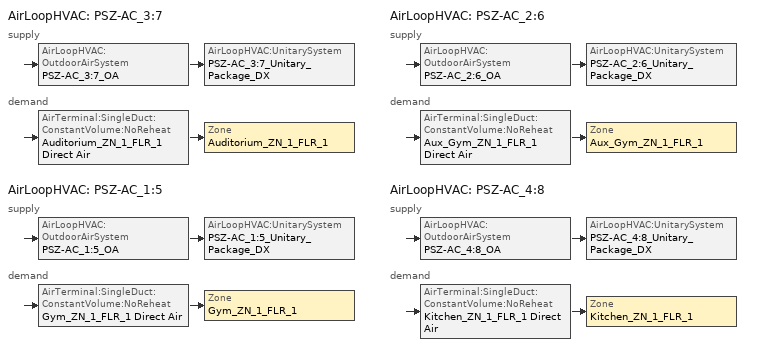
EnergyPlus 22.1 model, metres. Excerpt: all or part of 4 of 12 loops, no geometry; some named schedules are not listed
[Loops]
AirLoopHVAC 'PSZ-AC_3:7'
 supply: AirLoopHVAC:OutdoorAirSystem 'PSZ-AC_3:7_OA' > AirLoopHVAC:UnitarySystem 'PSZ-AC_3:7_Unitary_Package_DX'
 demand: AirTerminal:SingleDuct:ConstantVolume:NoReheat 'Auditorium_ZN_1_FLR_1 Direct Air' > Zone 'Auditorium_ZN_1_FLR_1'
AirLoopHVAC 'PSZ-AC_1:5'
 supply: AirLoopHVAC:OutdoorAirSystem 'PSZ-AC_1:5_OA' > AirLoopHVAC:UnitarySystem 'PSZ-AC_1:5_Unitary_Package_DX'
 demand: AirTerminal:SingleDuct:ConstantVolume:NoReheat 'Gym_ZN_1_FLR_1 Direct Air' > Zone 'Gym_ZN_1_FLR_1'
AirLoopHVAC 'PSZ-AC_2:6'
 supply: AirLoopHVAC:OutdoorAirSystem 'PSZ-AC_2:6_OA' > AirLoopHVAC:UnitarySystem 'PSZ-AC_2:6_Unitary_Package_DX'
 demand: AirTerminal:SingleDuct:ConstantVolume:NoReheat 'Aux_Gym_ZN_1_FLR_1 Direct Air' > Zone 'Aux_Gym_ZN_1_FLR_1'
AirLoopHVAC 'PSZ-AC_4:8'
 supply: AirLoopHVAC:OutdoorAirSystem 'PSZ-AC_4:8_OA' > AirLoopHVAC:UnitarySystem 'PSZ-AC_4:8_Unitary_Package_DX'
 demand: AirTerminal:SingleDuct:ConstantVolume:NoReheat 'Kitchen_ZN_1_FLR_1 Direct Air' > Zone 'Kitchen_ZN_1_FLR_1'
[Refrigeration:Case] Availability Schedule=ALWAYS_ON; Zone=Kitchen_ZN_1_FLR_1; Rated Ambient Temperature {C}=23.88; Rated Ambient Relative Humidity {percent}=55; Rated Total Cooling Capacity per Unit Length {W/m}=734; Case Length {m}=7.32; Latent Case Credit Curve Type=CaseTemperatureMethod; Standard Case Lighting Power per Unit Length {W/m}=33; Case Lighting Schedule=walkin_occ_lght_SCH_2; Fraction of Lighting Energy to Case=1; Case Anti-Sweat Heater Power per Unit Length {W/m}=0; Minimum Anti-Sweat Heater Power per Unit Length {W/m}=0; Anti-Sweat Heater Control Type=None; Humidity at Zero Anti-Sweat Heater Energy {percent}=0; Case Height {m}=0; Defrost Energy Correction Curve Type=None
Name | Rated Latent Heat Ratio | Rated Runtime Fraction | Case Operating Temperature {C} | Latent Case Credit Curve | Standard Case Fan Power per Unit Length {W/m} | Operating Case Fan Power per Unit Length {W/m} | Fraction of Anti-Sweat Heater Energy to Case | Case Defrost Power per Unit Length {W/m} | Case Defrost Type | Case Defrost Schedule | Case Defrost Drip-Down Schedule | Under Case HVAC Return Air Fraction | Refrigerated Case Restocking Schedule | Case Credit Fraction Schedule
Kitchen_ZN_1_FLR_1_Case:1_WALKINFREEZER | 0.1 | 0.4 | -23 | Kitchen_ZN_1_FLR_1_Case:1_WALKINFREEZERSingleShelfHorizontal_LatentEnergyMult | 19.5143 | 19.5143 | 0 | 410 | ELECTRIC | Kitchen_ZN_1_FLR_1_Case:1_WALKINFREEZER_CaseDefrost2aDaySched | Kitchen_ZN_1_FLR_1_Case:1_WALKINFREEZER_CaseDripDown2aDaySched | 0 | Kitchen_ZN_1_FLR_1_Case:1_WALKINFREEZER_WalkInStockingSched | Kitchen_ZN_1_FLR_1_Case:1_WALKINFREEZER_CaseCreditReduxSched
Kitchen_ZN_1_FLR_1_Case:2_SELFCONTAINEDDISPLAYCASE | 0.08 | 0.85 | 2 | Kitchen_ZN_1_FLR_1_Case:2_SELFCONTAINEDDISPLAYCASEMultiShelfVertical_LatentEnergyMult | 15.7143 | 15.7143 | 0.2 | 0 | NONE |  |  | 0.05 | Kitchen_ZN_1_FLR_1_Case:2_SELFCONTAINEDDISPLAYCASE_CaseStockingSched
[Refrigeration:CaseAndWalkInList]
Name | Case or WalkIn 1
RACK1CaseList | Kitchen_ZN_1_FLR_1_Case:1_WALKINFREEZER
RACK2CaseList | Kitchen_ZN_1_FLR_1_Case:2_SELFCONTAINEDDISPLAYCASE
[EnergyManagementSystem:Sensor]
Name | Output:Variable or Output:Meter Index Key | Output:Variable or Output:Meter
AUX_GYM_ZN_1_FLR_1_LSr | AUX_GYM_ZN_1_FLR_1 | Zone Lights Electricity Rate
AUX_GYM_ZN_1_FLR_1_OSr | AUX_GYM_ZN_1_FLR_1 | People Occupant Count
AUDITORIUM_ZN_1_FLR_1_LSr | AUDITORIUM_ZN_1_FLR_1 | Zone Lights Electricity Rate
AUDITORIUM_ZN_1_FLR_1_OSr | AUDITORIUM_ZN_1_FLR_1 | People Occupant Count
Gym_ZN_1_FLR_1_LSr | Gym_ZN_1_FLR_1 | Zone Lights Electricity Rate
Gym_ZN_1_FLR_1_OSr | Gym_ZN_1_FLR_1 | People Occupant Count
Kitchen_ZN_1_FLR_1_LSr | Kitchen_ZN_1_FLR_1 | Zone Lights Electricity Rate
Kitchen_ZN_1_FLR_1_OSr | Kitchen_ZN_1_FLR_1 | People Occupant Count
[EnergyManagementSystem:InternalVariable] Internal Data Type=Zone Floor Area
Name | Internal Data Index Key
AUX_GYM_ZN_1_FLR_1_Area | AUX_GYM_ZN_1_FLR_1
AUDITORIUM_ZN_1_FLR_1_Area | AUDITORIUM_ZN_1_FLR_1
Gym_ZN_1_FLR_1_Area | Gym_ZN_1_FLR_1
Kitchen_ZN_1_FLR_1_Area | Kitchen_ZN_1_FLR_1
[DesignSpecification:ZoneAirDistribution]
CM DSZAD Building: Zone Air Distribution Effectiveness in Cooling Mode=1; Zone Air Distribution Effectiveness in Heating Mode=1
[Sizing:System] Type of Load to Size On=Sensible; Design Outdoor Air Flow Rate {m3/s}=AUTOSIZE; Central Heating Maximum System Air Flow Ratio=1; Preheat Design Temperature {C}=7; Preheat Design Humidity Ratio {kgWater/kgDryAir}=0.008; Precool Design Temperature {C}=12.8; Precool Design Humidity Ratio {kgWater/kgDryAir}=0.008; Central Cooling Design Supply Air Temperature {C}=12.8; Central Heating Design Supply Air Temperature {C}=40; Type of Zone Sum to Use=Coincident; 100% Outdoor Air in Cooling=No; 100% Outdoor Air in Heating=No; Central Cooling Design Supply Air Humidity Ratio {kgWater/kgDryAir}=0.007; Central Heating Design Supply Air Humidity Ratio {kgWater/kgDryAir}=0.008; Cooling Supply Air Flow Rate Method=DesignDay; Cooling Supply Air Flow Rate {m3/s}=0; Heating Supply Air Flow Rate Method=DesignDay; Heating Supply Air Flow Rate {m3/s}=0; System Outdoor Air Method=ZoneSum; Zone Maximum Outdoor Air Fraction=1; Cooling Design Capacity Method=CoolingDesignCapacity; Cooling Design Capacity {W}=autosize; Heating Design Capacity Method=HeatingDesignCapacity; Heating Design Capacity {W}=autosize; Central Cooling Capacity Control Method=OnOff
PSZ-AC_3:7; PSZ-AC_1:5; PSZ-AC_2:6; PSZ-AC_4:8
[AirLoopHVAC] Design Supply Air Flow Rate {m3/s}=AUTOSIZE
PSZ-AC_3:7; PSZ-AC_1:5; PSZ-AC_2:6; PSZ-AC_4:8
[SetpointManager:MixedAir] Control Variable=Temperature
Name | Setpoint Node or NodeList
PSZ-AC_3:7_OAMixed Air Temp Manager | PSZ-AC_3:7 Mixed Air Outlet
PSZ-AC_3:7_CoolC SAT Manager | PSZ-AC_3:7 Cooling Coil Outlet
PSZ-AC_3:7_HeatC MixedAir Manager | PSZ-AC_3:7 Heating Coil Outlet
PSZ-AC_1:5_OAMixed Air Temp Manager | PSZ-AC_1:5 Mixed Air Outlet
PSZ-AC_1:5_CoolC SAT Manager | PSZ-AC_1:5 Cooling Coil Outlet
PSZ-AC_1:5_HeatC MixedAir Manager | PSZ-AC_1:5 Heating Coil Outlet
PSZ-AC_2:6_OAMixed Air Temp Manager | PSZ-AC_2:6 Mixed Air Outlet
PSZ-AC_2:6_CoolC SAT Manager | PSZ-AC_2:6 Cooling Coil Outlet
PSZ-AC_2:6_HeatC MixedAir Manager | PSZ-AC_2:6 Heating Coil Outlet
PSZ-AC_4:8_OAMixed Air Temp Manager | PSZ-AC_4:8 Mixed Air Outlet
PSZ-AC_4:8_CoolC SAT Manager | PSZ-AC_4:8 Cooling Coil Outlet
PSZ-AC_4:8_HeatC MixedAir Manager | PSZ-AC_4:8 Heating Coil Outlet
[Controller:OutdoorAir] Maximum Outdoor Air Flow Rate {m3/s}=AUTOSIZE; Economizer Control Type=DifferentialDryBulb; Economizer Control Action Type=ModulateFlow; Lockout Type=LockoutWithHeating; Minimum Limit Type=FixedMinimum
Name | Minimum Outdoor Air Flow Rate {m3/s} | Minimum Outdoor Air Schedule | Mechanical Ventilation Controller
PSZ-AC_3:7_OA_Controller | 0 | MinOA_MotorizedDamper_Sched | Auditorium_ZN_1_FLR_1_DCV
PSZ-AC_1:5_OA_Controller; PSZ-AC_2:6_OA_Controller | AUTOSIZE | MinOA_MotorizedDamper_Sched
PSZ-AC_4:8_OA_Controller | AUTOSIZE | Kitchen_Exhaust_SCH
[Controller:MechanicalVentilation] Availability Schedule=MinOA_MotorizedDamper_Sched; System Outdoor Air Method=ZoneSum; Design Specification Zone Air Distribution Object=CM DSZAD Building
Name | Demand Controlled Ventilation | Zone 1 | Design Specification Outdoor Air Object
Auditorium_ZN_1_FLR_1_DCV | Yes | Auditorium_ZN_1_FLR_1 | SZ DSOA Auditorium_ZN_1_FLR_1
Gym_ZN_1_FLR_1_DCV | No | Gym_ZN_1_FLR_1 | SZ DSOA Gym_ZN_1_FLR_1
Aux_Gym_ZN_1_FLR_1_DCV | No | Aux_Gym_ZN_1_FLR_1 | SZ DSOA Aux_Gym_ZN_1_FLR_1
[Sizing:Zone] Zone Cooling Design Supply Air Temperature Input Method=SupplyAirTemperature; Zone Cooling Design Supply Air Temperature {C}=12.8; Zone Heating Design Supply Air Temperature Input Method=SupplyAirTemperature; Zone Heating Design Supply Air Temperature {C}=40; Zone Cooling Design Supply Air Humidity Ratio {kg-H2O/kg-air}=0.007; Zone Heating Design Supply Air Humidity Ratio {kgWater/kgDryAir}=0.008; Cooling Design Air Flow Rate {m3/s}=0; Cooling Minimum Air Flow Fraction=0; Heating Design Air Flow Method=DesignDay; Heating Design Air Flow Rate {m3/s}=0
Name | Design Specification Outdoor Air Object | Cooling Design Air Flow Method | Cooling Minimum Air Flow {m3/s}
Auditorium_ZN_1_FLR_1 | SZ DSOA Auditorium_ZN_1_FLR_1 | DesignDay
Gym_ZN_1_FLR_1 | SZ DSOA Gym_ZN_1_FLR_1 | DesignDay
Aux_Gym_ZN_1_FLR_1 | SZ DSOA Aux_Gym_ZN_1_FLR_1 | DesignDay
Kitchen_ZN_1_FLR_1 | SZ DSOA Kitchen_ZN_1_FLR_1 | DesignDayWithLimit | 0.25438
[DesignSpecification:OutdoorAir]
Name | Outdoor Air Method | Outdoor Air Flow per Person {m3/s-person} | Outdoor Air Flow per Zone Floor Area {m3/s-m2} | Outdoor Air Flow per Zone {m3/s}
SZ DSOA Auditorium_ZN_1_FLR_1 | Sum | 0.00235974 | 0.0003048
SZ DSOA Gym_ZN_1_FLR_1; SZ DSOA Aux_Gym_ZN_1_FLR_1 | Flow/Area |  | 0.001524
SZ DSOA Kitchen_ZN_1_FLR_1 | Maximum |  | 0.00117856 | 0.25438
[ZoneControl:Thermostat] Control Type Schedule=Dual Zone Control Type Sched
Name | Zone or ZoneList | Control 1
Auditorium_ZN_1_FLR_1 Thermostat | Auditorium_ZN_1_FLR_1 | Auditorium_ZN_1_FLR_1 Dual SP Control
Gym_ZN_1_FLR_1 Thermostat | Gym_ZN_1_FLR_1 | Gym_ZN_1_FLR_1 Dual SP Control
Aux_Gym_ZN_1_FLR_1 Thermostat | Aux_Gym_ZN_1_FLR_1 | Aux_Gym_ZN_1_FLR_1 Dual SP Control
Kitchen_ZN_1_FLR_1 Thermostat | Kitchen_ZN_1_FLR_1 | Kitchen_ZN_1_FLR_1 Dual SP Control
[ThermostatSetpoint:DualSetpoint] Heating Setpoint Temperature Schedule=HTGSETP_SCH_YES_OPTIMUM; Cooling Setpoint Temperature Schedule=CLGSETP_SCH_YES_OPTIMUM
Auditorium_ZN_1_FLR_1 Dual SP Control; Gym_ZN_1_FLR_1 Dual SP Control; Aux_Gym_ZN_1_FLR_1 Dual SP Control; Kitchen_ZN_1_FLR_1 Dual SP Control
[Zone equipment]
Auditorium_ZN_1_FLR_1: Auditorium_ZN_1_FLR_1 Direct Air
Gym_ZN_1_FLR_1: Gym_ZN_1_FLR_1 Exhaust Fan, Gym_ZN_1_FLR_1 Direct Air
Aux_Gym_ZN_1_FLR_1: Aux_Gym_ZN_1_FLR_1 Direct Air
Kitchen_ZN_1_FLR_1: Kitchen_ZN_1_FLR_1 Exhaust Fan, Kitchen_ZN_1_FLR_1 Direct Air
[Fan:ZoneExhaust] Availability Schedule=Kitchen_Exhaust_SCH
Name | Fan Total Efficiency | Pressure Rise {Pa} | Maximum Flow Rate {m3/s} | Balanced Exhaust Fraction Schedule
Gym_ZN_1_FLR_1 Exhaust Fan | 1 | 1e-07 | 2.29414
Kitchen_ZN_1_FLR_1 Exhaust Fan | 0.385 | 125 | 2.54852 | Kitchen_ZN_1_FLR_1 Exhaust Fan Balanced Exhaust Fraction Schedule
[Coil:Cooling:DX:MultiSpeed] Availability Schedule=Always_On; Condenser Type=AirCooled; Apply Part Load Fraction to Speeds Greater than 1=No; Apply Latent Degradation to Speeds Greater than 1=No; Maximum Outdoor Dry-Bulb Temperature for Crankcase Heater Operation {C}=10; Basin Heater Setpoint Temperature {C}=2; Fuel Type=Electricity; Number of Speeds=2; Speed 1 Rated Evaporator Fan Power Per Volume Flow Rate {W/(m3/s)}=0; Speed 1 Total Cooling Capacity Function of Temperature Curve=LgDX_CapFT; Speed 1 Total Cooling Capacity Function of Flow Fraction Curve=LgDX_CapFF; Speed 1 Energy Input Ratio Function of Temperature Curve=LgDX_EIRFT; Speed 1 Energy Input Ratio Function of Flow Fraction Curve=LgDX_EIRFF; Speed 1 Part Load Fraction Correlation Curve=LgDX_PLR; Speed 1 Rated Waste Heat Fraction of Power Input=0.2; Speed 1 Evaporative Condenser Effectiveness=0.9; Speed 2 Rated Evaporator Fan Power Per Volume Flow Rate {W/(m3/s)}=0; Speed 2 Total Cooling Capacity Function of Temperature Curve=LgDX_CapFT; Speed 2 Total Cooling Capacity Function of Flow Fraction Curve=LgDX_CapFF; Speed 2 Energy Input Ratio Function of Temperature Curve=LgDX_EIRFT; Speed 2 Energy Input Ratio Function of Flow Fraction Curve=LgDX_EIRFF; Speed 2 Part Load Fraction Correlation Curve=LgDX_PLR; Speed 2 Rated Waste Heat Fraction of Power Input=0.2; Speed 2 Evaporative Condenser Effectiveness=0.9
Name | Speed 1 Gross Rated Total Cooling Capacity {W} | Speed 1 Gross Rated Sensible Heat Ratio | Speed 1 Gross Rated Cooling COP {W/W} | Speed 1 Rated Air Flow Rate {m3/s} | Speed 2 Gross Rated Total Cooling Capacity {W} | Speed 2 Gross Rated Sensible Heat Ratio | Speed 2 Gross Rated Cooling COP {W/W} | Speed 2 Rated Air Flow Rate {m3/s}
PSZ-AC_3:7 Cooling Coil | 116381 | 0.76058 | 3.46437 | 7.45977 | 232761 | 0.76058 | 3.46437 | 11.18965
PSZ-AC_1:5 Cooling Coil | 89347.6 | 0.80094 | 3.56925 | 6.36044 | 178695 | 0.80094 | 3.56925 | 9.54066
PSZ-AC_2:6 Cooling Coil | 68408.92 | 0.80066 | 3.56925 | 5.18041 | 136818 | 0.80066 | 3.56925 | 7.77061
PSZ-AC_4:8 Cooling Coil | 21863.6 | 0.78677 | 3.91885 | 1.49813 | 43727.11 | 0.78677 | 3.91885 | 2.2472
[Coil:Heating:Fuel] Availability Schedule=Always_On; Fuel Type=NaturalGas; Burner Efficiency=0.8505; Nominal Capacity {W}=AUTOSIZE; Parasitic Electric Load {W}=0; Parasitic Fuel Load {W}=0
PSZ-AC_3:7 Heating Coil; PSZ-AC_1:5 Heating Coil; PSZ-AC_2:6 Heating Coil; PSZ-AC_4:8 Heating Coil
[AirTerminal:SingleDuct:ConstantVolume:NoReheat] Availability Schedule=Always_On; Maximum Air Flow Rate {m3/s}=AUTOSIZE
Auditorium_ZN_1_FLR_1 Direct Air; Gym_ZN_1_FLR_1 Direct Air; Aux_Gym_ZN_1_FLR_1 Direct Air; Kitchen_ZN_1_FLR_1 Direct Air
[Fan:SystemModel]
PSZ-AC_3:7_addAQ_Unitary_Package_fan; PSZ-AC_1:5_addAQ_Unitary_Package_fan: HVACOperationSchd, autosize, Discrete, 1, 1018.41, 0.936, 1, AUTOSIZE, TotalEfficiencyAndPressure, 0.6084, 1018.41, 2, 0.66, 0.4, 1, 1
PSZ-AC_2:6_addAQ_Unitary_Package_fan: HVACOperationSchd, autosize, Discrete, 1, 1018.41, 0.93, 1, AUTOSIZE, TotalEfficiencyAndPressure, 0.6045, 1018.41, 2, 0.66, 0.4, 1, 1
PSZ-AC_4:8_addAQ_Unitary_Package_fan: HVACOperationSchd, autosize, Discrete, 1, 622.5, 0.895, 1, AUTOSIZE, TotalEfficiencyAndPressure, 0.58175, 622.5, 2, 0.66, 0.4, 1, 1
[AirLoopHVAC:UnitarySystem] Control Type=Load; Dehumidification Control Type=None; Availability Schedule=Always_On; Fan Placement=DrawThrough; Supply Air Fan Operating Mode Schedule=HVACOperationSchd; DX Heating Coil Sizing Ratio=1; Use DOAS DX Cooling Coil=No; Minimum Supply Air Temperature {C}=2; Latent Load Control=SensibleOnlyLoadControl; Cooling Supply Air Flow Rate Method=SupplyAirFlowRate; Cooling Supply Air Flow Rate {m3/s}=AUTOSIZE; Heating Supply Air Flow Rate Method=SupplyAirFlowRate; Heating Supply Air Flow Rate {m3/s}=AUTOSIZE; No Load Supply Air Flow Rate Method=SupplyAirFlowRate; No Load Supply Air Flow Rate {m3/s}=AUTOSIZE; Maximum Supply Air Temperature {C}=AUTOSIZE
Name | Controlling Zone or Thermostat Location | Supply Fan | Heating Coil | Cooling Coil | Design Specification Multispeed Object
PSZ-AC_3:7_Unitary_Package_DX | Auditorium_ZN_1_FLR_1 | PSZ-AC_3:7_addAQ_Unitary_Package_fan | PSZ-AC_3:7 Heating Coil | PSZ-AC_3:7 Cooling Coil | PSZ-AC_3:7_Unitary_Package_DX_Perf
PSZ-AC_1:5_Unitary_Package_DX | Gym_ZN_1_FLR_1 | PSZ-AC_1:5_addAQ_Unitary_Package_fan | PSZ-AC_1:5 Heating Coil | PSZ-AC_1:5 Cooling Coil | PSZ-AC_1:5_Unitary_Package_DX_Perf
PSZ-AC_2:6_Unitary_Package_DX | Aux_Gym_ZN_1_FLR_1 | PSZ-AC_2:6_addAQ_Unitary_Package_fan | PSZ-AC_2:6 Heating Coil | PSZ-AC_2:6 Cooling Coil | PSZ-AC_2:6_Unitary_Package_DX_Perf
PSZ-AC_4:8_Unitary_Package_DX | Kitchen_ZN_1_FLR_1 | PSZ-AC_4:8_addAQ_Unitary_Package_fan | PSZ-AC_4:8 Heating Coil | PSZ-AC_4:8 Cooling Coil | PSZ-AC_4:8_Unitary_Package_DX_Perf
[UnitarySystemPerformance:Multispeed]
PSZ-AC_3:7_Unitary_Package_DX_Perf; PSZ-AC_1:5_Unitary_Package_DX_Perf; PSZ-AC_2:6_Unitary_Package_DX_Perf; PSZ-AC_4:8_Unitary_Package_DX_Perf: 2, 2, No, 0.66, 0.66, 0.66, 1, 1
[SetpointManager:SingleZone:Heating] Control Variable=Temperature; Minimum Supply Air Temperature {C}=10; Maximum Supply Air Temperature {C}=50
Name | Control Zone | Setpoint Node or NodeList
SupAirTemp MngrAuditorium_ZN_1_FLR_1 - Htg | Auditorium_ZN_1_FLR_1 | PSZ-AC_3:7 Supply Equipment Outlet Node
SupAirTemp MngrGym_ZN_1_FLR_1 - Htg | Gym_ZN_1_FLR_1 | PSZ-AC_1:5 Supply Equipment Outlet Node
SupAirTemp MngrAux_Gym_ZN_1_FLR_1 - Htg | Aux_Gym_ZN_1_FLR_1 | PSZ-AC_2:6 Supply Equipment Outlet Node
SupAirTemp MngrKitchen_ZN_1_FLR_1 - Htg | Kitchen_ZN_1_FLR_1 | PSZ-AC_4:8 Supply Equipment Outlet Node
[SetpointManager:SingleZone:Cooling] Control Variable=Temperature; Minimum Supply Air Temperature {C}=10; Maximum Supply Air Temperature {C}=50
Name | Control Zone | Setpoint Node or NodeList
SupAirTemp MngrAuditorium_ZN_1_FLR_1 - Clg | Auditorium_ZN_1_FLR_1 | PSZ-AC_3:7 Zone Equipment Inlet Node
SupAirTemp MngrGym_ZN_1_FLR_1 - Clg | Gym_ZN_1_FLR_1 | PSZ-AC_1:5 Zone Equipment Inlet Node
SupAirTemp MngrAux_Gym_ZN_1_FLR_1 - Clg | Aux_Gym_ZN_1_FLR_1 | PSZ-AC_2:6 Zone Equipment Inlet Node
SupAirTemp MngrKitchen_ZN_1_FLR_1 - Clg | Kitchen_ZN_1_FLR_1 | PSZ-AC_4:8 Zone Equipment Inlet Node
[WaterHeater:Mixed]
SWH Booster E Water Heater: Tank Volume {m3}=0.0227125; Setpoint Temperature Schedule=Booster Water Setpoint Temp Schedule; Deadband Temperature Difference {deltaC}=2; Maximum Temperature Limit {C}=82.2222; Heater Control Type=Cycle; Heater Maximum Capacity {W}=14000; Heater Minimum Capacity {W}=0; Heater Fuel Type=Electricity; Heater Thermal Efficiency=1; Off Cycle Parasitic Fuel Type=Electricity; Off Cycle Parasitic Heat Fraction to Tank=0; Ambient Temperature Indicator=Zone; Ambient Temperature Zone=KITCHEN_ZN_1_FLR_1; Off Cycle Loss Coefficient to Ambient Temperature {W/K}=1.59105; On Cycle Loss Coefficient to Ambient Temperature {W/K}=1.59105; Peak Use Flow Rate {m3/s}=0.00149607; Use Flow Rate Fraction Schedule=BLDG_SWH_SCH; Cold Water Supply Temperature Schedule=Booster Water Inlet Temp Schedule
[Schedule:Compact]
Booster Water Setpoint Temp Schedule: THROUGH: 12/31, FOR: AllDays, UNTIL: 24:00, 82.22
ALWAYS_ON: Through: 12/31, For: AllDays, Until: 24:00, 1
Dual Zone Control Type Sched: Through: 12/31, For: AllDays, Until: 24:00, 4
Kitchen_Exhaust_SCH: Through: 6/30, For: Weekdays SummerDesignDay WinterDesignDay, Until: 08:00, 0, Until: 17:00, 1, Until: 24:00, 0, For: WeekEnds Holidays AllOtherDays, Until: 24:00, 0, Through: 9/1, For: Weekdays SummerDesignDay WinterDesignDay, Until: 08:00, 0, Until: 17:00, 1, Until: 21:00, 1, Until: 24:00, 0, For: WeekEnds Holidays AllOtherDays, Until: 24:00, 0, Through: 12/31, For: Weekdays SummerDesignDay WinterDesignDay, Until: 08:00, 0, Until: 16:00, 1, Until: 21:00, 1, Until: 24:00, 0, For: WeekEnds Holidays AllOtherDays, Until: 24:00, 0
HVACOperationSchd: Through: 12/31, For: Weekdays SummerDesignDay WinterDesignDay, Until: 07:00, 0, Until: 21:00, 1, Until: 24:00, 0, For: WeekEnds Holidays AllOtherDays, Until: 24:00, 0
MinOA_MotorizedDamper_Sched: Through: 12/31, For: Weekdays SummerDesignDay WinterDesignDay, Until: 08:00, 0, Until: 21:00, 1, Until: 24:00, 0, For: WeekEnds Holidays AllOtherDays, Until: 24:00, 0
Kitchen_ZN_1_FLR_1_Case:1_WALKINFREEZER_CaseDefrost2aDaySched: Through: 12/31, For:AllDays, Interpolate:Average, Until: 11:00, 0, Until: 11:20, 1, Until: 23:00, 0, Until: 23:20, 1, Until: 24:00, 0
Kitchen_ZN_1_FLR_1_Case:1_WALKINFREEZER_CaseDripDown2aDaySched: Through: 12/31, For:AllDays, Interpolate:Average, Until: 11:00, 0, Until: 11:30, 1, Until: 23:00, 0, Until: 23:30, 1, Until: 24:00, 0
Kitchen_ZN_1_FLR_1_Case:1_WALKINFREEZER_WalkInStockingSched: Through: 12/31, For: Tuesday Friday, Until: 4:00, 0, Until: 5:00, 725, Until: 6:00, 417, Until: 7:00, 290, Until: 24:00, 0, For: AllOtherDays, Until: 4:00, 0, Until: 5:00, 125, Until: 6:00, 117, Until: 7:00, 90, Until: 19:00, 0, Until: 20:00, 125, Until: 21:00, 117, Until: 22:00, 90, Until: 24:00, 0
Kitchen_ZN_1_FLR_1_Case:1_WALKINFREEZER_CaseCreditReduxSched: Through: 12/31, For:AllDays, Interpolate:No, Until: 7:00, 0.2, Until: 21:00, 0.4, Until: 24:00, 0.2
Kitchen_ZN_1_FLR_1_Case:2_SELFCONTAINEDDISPLAYCASE_CaseStockingSched: Through: 12/31, For:AllDays, Until: 6:00, 0, Until: 7:00, 50, Until: 9:00, 70, Until: 10:00, 80, Until: 11:00, 70, Until: 13:00, 50, Until: 14:00, 80, Until: 15:00, 90, Until: 16:00, 80, Until: 24:00, 0
walkin_occ_lght_SCH_2: Through: 6/30, For: Weekdays, Until: 7:00, 0.1773, Until: 21:00, 0.468, Until: 24:00, 0.1773, For: SummerDesignDay, Until: 24:00, 1, For: WinterDesignDay, Until: 24:00, 0, For: WeekEnds Holidays AllOtherDays, Until: 24:00, 0.1773, Through: 9/1, For: Weekdays, Until: 8:00, 0.1773, Until: 20:00, 0.26, Until: 24:00, 0.1773, For: SummerDesignDay, Until: 24:00, 1, For: WinterDesignDay, Until: 24:00, 0, For: WeekEnds Holidays AllOtherDays, Until: 24:00, 0.1773, Through: 12/31, For: Weekdays, Until: 7:00, 0.1773, Until: 21:00, 0.468, Until: 24:00, 0.1773, For: SummerDesignDay, Until: 24:00, 1, For: WinterDesignDay, Until: 24:00, 0, For: WeekEnds Holidays AllOtherDays, Until: 24:00, 0.1773
Kitchen_ZN_1_FLR_1 Exhaust Fan Balanced Exhaust Fraction Schedule: Through: 6/30, For: Weekdays SummerDesignDay WinterDesignDay, Until: 08:00, 0, Until: 17:00, 0.900185, Until: 24:00, 0, For: WeekEnds Holidays AllOtherDays, Until: 24:00, 0, Through: 9/1, For: Weekdays SummerDesignDay WinterDesignDay, Until: 08:00, 0, Until: 17:00, 0.900185, Until: 21:00, 0.900185, Until: 24:00, 0, For: WeekEnds Holidays AllOtherDays, Until: 24:00, 0, Through: 12/31, For: Weekdays SummerDesignDay WinterDesignDay, Until: 08:00, 0, Until: 16:00, 0.900185, Until: 21:00, 0.900185, Until: 24:00, 0, For: WeekEnds Holidays AllOtherDays, Until: 24:00, 0
[Curve:Quadratic]
Name | Coefficient1 Constant | Coefficient2 x | Coefficient3 x**2 | Minimum Value of x | Maximum Value of x
LgDX_CapFF | 0.77136 | 0.34053 | -0.11088 | 0.75918 | 1.13877
LgDX_EIRFF | 1.2055 | -0.32953 | 0.12308 | 0.75918 | 1.13877
LgDX_PLR | 0.771 | 0.229 | 0 | 0 | 1
[Curve:Cubic] Minimum Value of x=-35; Maximum Value of x=20
Name | Coefficient1 Constant | Coefficient2 x | Coefficient3 x**2 | Coefficient4 x**3
Kitchen_ZN_1_FLR_1_Case:1_WALKINFREEZERSingleShelfHorizontal_LatentEnergyMult | 0.0236 | 0.0006 | 0 | 0
Kitchen_ZN_1_FLR_1_Case:2_SELFCONTAINEDDISPLAYCASEMultiShelfVertical_LatentEnergyMult | 0.0265263 | 0.00107803 | 6.02558e-05 | 1.23732e-06
[Curve:Biquadratic] Minimum Value of x=17; Maximum Value of x=22; Minimum Value of y=29; Maximum Value of y=46
Name | Coefficient1 Constant | Coefficient2 x | Coefficient3 x**2 | Coefficient4 y | Coefficient5 y**2 | Coefficient6 x*y
LgDX_CapFT | 0.42415 | 0.04426 | -0.00042 | 0.00333 | -0.00008 | -0.00021
LgDX_EIRFT | 1.23649 | -0.02431 | 0.00057 | -0.01434 | 0.00063 | -0.00038
